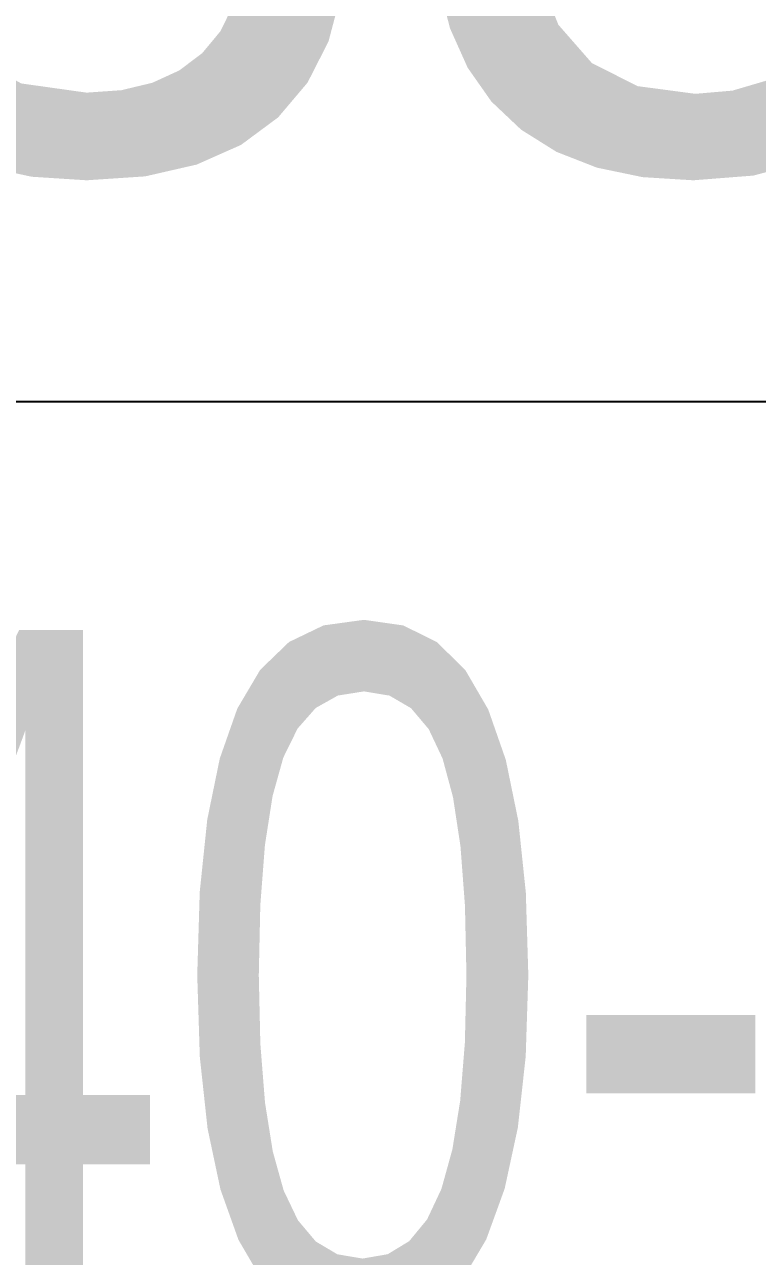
# Model space of a CAD drawing. Header units: millimetres. Extents: x 567980 to 569372, y 2065777 to 2066674.
# Drawn here: x 568747.69 to 568749.276, y 2066212.395 to 2066215.061 of the extents above; entities that cross this region are included whole.
import ezdxf
from ezdxf.enums import TextEntityAlignment as Align
from ezdxf.xclip import XClip

# ---------------------------------------------------------------- set-up
doc = ezdxf.new("R2010")
doc.units = ezdxf.units.MM
doc.linetypes.add('CENTER', pattern=[3, 1.5, -0.5, 0.5, -0.5])
doc.linetypes.add('DOT', pattern=[0.25, 0, -0.25])
for name, color, linetype, lineweight in [('A-DIM', 251, 'Continuous', 15), ('A-HATCH', 251, 'Continuous', 5), ('A-TUONG', 255, 'Continuous', 35), ('boDnv', 54, 'Continuous', 25), ('E- RANH GIOI', 1, 'CENTER', 13), ('E- THAY', 9, 'Continuous', 20), ('E-Manh', 251, 'Continuous', 13), ('i_Hatch', 250, 'Continuous', 13), ('i_ThietBi', 32, 'Continuous', 13), ('LD-CUA', 146, 'Continuous', 13), ('LD-THAY', 9, 'Continuous', 13)]:
    doc.layers.add(name, color=color, linetype=linetype, lineweight=lineweight)
for name, color, linetype in [('ChiaLo', 128, 'CENTER'), ('ghi_chu', 7, 'Continuous'), ('loKBT', 42, 'Continuous'), ('text', 7, 'Continuous')]:
    doc.layers.add(name, color=color, linetype=linetype)
doc.styles.add('avh', font='')
doc.styles.get('avh').set_extended_font_data('.VnAvantH')

# ---------------------------------------------------------------- blocks, each defined once
blk = doc.blocks.new('NEN')
at = {"layer": 'ChiaLo', "ltscale": 5}
blk.add_lwpolyline([(15.97437321080361, -179.4123524001334), (92.78416041773744, -134.7246808013879)], dxfattribs=at)
at = {"layer": 'loKBT'}
for points in [[(44.36409642838407, -139.7567064419854), (33.55964076286182, -146.0427018098999), (43.61723335180432, -163.3298308758531), (54.4216890175594, -157.0438355079386)], [(54.42168901767582, -157.0438355079386), (43.61723335157149, -163.3298308758531), (53.67482594086323, -180.6169599413406), (64.4792816065019, -174.3309645734262)]]:
    blk.add_lwpolyline(points, close=True, dxfattribs=at)
blk = doc.blocks.new('kkkk')
h = blk.add_hatch(color=250)
edge = h.paths.add_edge_path()
edge.add_line((333058.7503477686, 105336.6100560361), (333060.2503477686, 105336.6100560361))
edge.add_line((333060.2503477686, 105336.6100560361), (333060.2503477686, 105341.6100560361))
edge.add_line((333060.2503477686, 105341.6100560361), (333061.7503477686, 105341.6100560361))
edge.add_line((333061.7503477686, 105341.6100560361), (333061.7503477686, 105371.6100560361))
edge.add_line((333061.7503477686, 105371.6100560361), (333027.5003477686, 105371.6100560361))
edge.add_line((333027.5003477686, 105371.6100560361), (333027.5003477686, 105386.6100560362))
edge.add_line((333027.5003477686, 105386.6100560362), (333022.1618856793, 105386.6100560362))
edge.add_line((333022.1618856793, 105386.6100560362), (333022.1618856793, 105383.6100560361))
edge.add_line((333022.1618856793, 105383.6100560361), (333023.6618856793, 105383.6100560361))
edge.add_line((333023.6618856793, 105383.6100560361), (333023.6618856793, 105385.1100560361))
edge.add_line((333023.6618856793, 105385.1100560361), (333026.0003477686, 105385.1100560361))
edge.add_line((333026.0003477686, 105385.1100560361), (333026.0003477686, 105378.0508778042))
edge.add_line((333026.0003477686, 105378.0508778042), (333023.6618856793, 105378.0508778042))
edge.add_line((333023.6618856793, 105378.0508778042), (333023.6618856793, 105379.5508778041))
edge.add_line((333023.6618856793, 105379.5508778041), (333022.1618856793, 105379.5508778041))
edge.add_line((333022.1618856793, 105379.5508778041), (333022.1618856793, 105376.5508778041))
edge.add_line((333022.1618856793, 105376.5508778041), (333026.0003477686, 105376.5508778041))
edge.add_line((333026.0003477686, 105376.5508778041), (333026.0003477686, 105371.6100560361))
edge.add_line((333026.0003477686, 105371.6100560361), (332991.7503477686, 105371.6100560361))
edge.add_line((332991.7503477686, 105371.6100560361), (332991.7503477686, 105341.6100560361))
edge.add_line((332991.7503477686, 105341.6100560361), (332993.2503477686, 105341.6100560361))
edge.add_line((332993.2503477686, 105341.6100560361), (332993.2503477686, 105336.6100560361))
edge.add_line((332993.2503477686, 105336.6100560361), (332994.7503477685, 105336.6100560361))
edge.add_line((332994.7503477685, 105336.6100560361), (332994.7503477685, 105341.6100560361))
edge.add_line((332994.7503477685, 105341.6100560361), (333002.2503477686, 105341.6100560361))
edge.add_line((333002.2503477686, 105341.6100560361), (333002.2503477686, 105343.1100560361))
edge.add_line((333002.2503477686, 105343.1100560361), (332993.2503477686, 105343.1100560361))
edge.add_line((332993.2503477686, 105343.1100560361), (332993.2503477686, 105370.1100560361))
edge.add_line((332993.2503477686, 105370.1100560361), (333006.8920954218, 105370.1100560361))
edge.add_arc((333010.0003477685, 105367.6396451521), 3.970410884021193, 141.5226399061715, 209.9999999996041)
edge.add_line((333006.5618710796, 105365.6544397101), (333007.8609091851, 105366.4044397101))
edge.add_arc((333010.0003477685, 105367.6396451522), 2.470410884022959, -390.0000000008324, -150.0000000000441, ccw=False)
edge.add_line((333012.1397863518, 105366.4044397101), (333013.4388244577, 105365.6544397101))
edge.add_arc((333010.0003477685, 105367.6396451521), 3.970410884017615, -29.99999999942238, 38.47736009484422)
edge.add_line((333013.1086001153, 105370.1100560362), (333040.3920954216, 105370.1100560361))
edge.add_arc((333043.5003477685, 105367.6396451521), 3.970410884021193, 141.5226399061715, 209.9999999996041)
edge.add_line((333040.0618710795, 105365.6544397101), (333041.3609091852, 105366.4044397101))
edge.add_arc((333043.5003477685, 105367.6396451522), 2.470410884022959, -390.0000000008324, -150.0000000000441, ccw=False)
edge.add_line((333045.639786352, 105366.4044397101), (333046.9388244575, 105365.6544397101))
edge.add_arc((333043.5003477685, 105367.6396451521), 3.970410884017615, -29.99999999942238, 38.47736009484422)
edge.add_line((333046.6086001155, 105370.1100560362), (333060.2503477686, 105370.1100560361))
edge.add_line((333060.2503477686, 105370.1100560361), (333060.2503477686, 105343.1100560361))
edge.add_line((333060.2503477686, 105343.1100560361), (333051.2503477687, 105343.1100560361))
edge.add_line((333051.2503477687, 105343.1100560361), (333051.2503477687, 105341.6100560361))
edge.add_line((333051.2503477687, 105341.6100560361), (333058.7503477686, 105341.6100560361))
edge.add_line((333058.7503477686, 105341.6100560361), (333058.7503477686, 105336.6100560361))
blk.add_lwpolyline([(333026.0003477686, 105378.0508778042), (333026.0003477686, 105385.1100560361), (333023.6618856793, 105385.1100560361), (333023.6618856793, 105383.6100560361), (333022.1618856793, 105383.6100560361), (333022.1618856793, 105386.6100560362), (333027.5003477686, 105386.6100560362), (333027.5003477686, 105371.6100560361), (333061.7503477686, 105371.6100560361), (333061.7503477686, 105341.6100560361), (333060.2503477686, 105341.6100560361), (333060.2503477686, 105336.6100560361), (333058.7503477686, 105336.6100560361), (333058.7503477686, 105341.6100560361), (333051.2503477687, 105341.6100560361), (333051.2503477687, 105343.1100560361), (333060.2503477686, 105343.1100560361), (333060.2503477686, 105370.1100560361), (333046.6086001155, 105370.1100560362, -0.3080097014273616), (333046.9388244575, 105365.6544397101), (333045.639786352, 105366.4044397101, 1.732050807573783), (333041.3609091852, 105366.4044397101), (333040.0618710795, 105365.6544397101, -0.3080097014276107), (333040.3920954216, 105370.1100560361), (333013.1086001153, 105370.1100560362, -0.3080097014273616), (333013.4388244577, 105365.6544397101), (333012.1397863518, 105366.4044397101, 1.732050807573783), (333007.8609091851, 105366.4044397101), (333006.5618710796, 105365.6544397101, -0.3080097014276107), (333006.8920954218, 105370.1100560361), (332993.2503477686, 105370.1100560361), (332993.2503477686, 105343.1100560361), (333002.2503477686, 105343.1100560361), (333002.2503477686, 105341.6100560361), (332994.7503477685, 105341.6100560361), (332994.7503477685, 105336.6100560361), (332993.2503477686, 105336.6100560361), (332993.2503477686, 105341.6100560361), (332991.7503477686, 105341.6100560361), (332991.7503477686, 105371.6100560361), (333026.0003477686, 105371.6100560361), (333026.0003477686, 105376.5508778041), (333022.1618856793, 105376.5508778041), (333022.1618856793, 105379.5508778041), (333023.6618856793, 105379.5508778041), (333023.6618856793, 105378.0508778042)], format="xyb", close=True)
blk = doc.blocks.new('ccccc')
h = blk.add_hatch(color=250)
h.paths.add_polyline_path([(333034.3144056356, 105325.3407150077), (333084.3144056355, 105325.3407150077), (333084.3144056355, 105326.8407150077), (333077.6940542447, 105326.8407150077), (333077.6940542447, 105353.8407150077), (333084.3144056355, 105353.8407150077), (333084.3144056355, 105355.3407150077), (333034.3144056356, 105355.3407150077), (333034.3144056356, 105346.7373347332), (333035.8144056356, 105346.7373347332), (333035.8144056356, 105353.8407150077), (333052.1347392885, 105353.8407150077), (333052.1347392885, 105326.8407150077), (333035.8144056356, 105326.8407150077), (333035.8144056356, 105333.9440952822), (333034.3144056356, 105333.9440952822)])
h.paths.add_polyline_path([(333053.6347392886, 105326.8407150077), (333053.6347392886, 105353.8407150077), (333076.1940542446, 105353.8407150077), (333076.1940542446, 105326.8407150077)], flags=16)
for p, q in [((333034.3144056356, 105346.7373347332), (333035.8144056356, 105346.7373347332)), ((333034.3144056356, 105333.9440952822), (333035.8144056356, 105333.9440952822)), ((333052.1347392885, 105353.8407150077), (333052.1347392885, 105326.8407150077)), ((333053.6347392886, 105353.8407150077), (333053.6347392886, 105326.8407150077)), ((333076.1940542446, 105353.8407150077), (333076.1940542446, 105326.8407150077)), ((333077.6940542447, 105353.8407150077), (333077.6940542447, 105326.8407150077)), ((333084.3144056355, 105355.3407150077), (333084.3144056355, 105353.8407150077)), ((333084.3144056355, 105326.8407150077), (333084.3144056355, 105325.3407150077))]:
    blk.add_line(p, q)
for points in [[(333084.3144056355, 105355.3407150077), (333034.3144056356, 105355.3407150077), (333034.3144056356, 105346.7373347332)], [(333034.3144056356, 105333.9440952822), (333034.3144056356, 105325.3407150077), (333084.3144056355, 105325.3407150077)], [(333052.1347392885, 105353.8407150077), (333035.8144056356, 105353.8407150077), (333035.8144056356, 105346.7373347332)], [(333035.8144056356, 105333.9440952822), (333035.8144056356, 105326.8407150077), (333052.1347392885, 105326.8407150077)], [(333076.1940542446, 105353.8407150077), (333053.6347392886, 105353.8407150077)], [(333084.3144056355, 105353.8407150077), (333077.6940542447, 105353.8407150077)], [(333053.6347392886, 105326.8407150077), (333076.1940542446, 105326.8407150077)], [(333077.6940542447, 105326.8407150077), (333084.3144056355, 105326.8407150077)]]:
    blk.add_lwpolyline(points)
blk = doc.blocks.new('khoatron')
for p, q in [((0, 0), (0, -5.000000000003636)), ((50, 0), (50, -5)), ((50, -5), (0, -5.000000000003636)), ((4.977375921705967, -26), (45.02262407826493, -25.99999999998909)), ((12.97737592170597, -18), (37.02262407826493, -17.99999999999636)), ((15, -5.000000000003636), (15, -18)), ((35, -5), (35, -18)), ((10.73696983500849, -49.8825393818879), (39.26303016499151, -49.88253938188427)), ((15.36903692083433, -53), (34.63096307916567, -52.99999999999635))]:
    blk.add_line(p, q)
for centre, radius, start, end in [((12.97737592170597, -26), 8, 90, 181.2264791735163), ((61.68058645995914, -24.95729494726766), 56.71437106197604, 181.2264791735163, 206.0711718931764), ((37.02262407826493, -25.99999999999636), 8, 358.7735208264837, 90), ((-11.68058645998826, -24.95729494725674), 56.71437106200549, 333.9288281068236, 358.7735208264837), ((15.36903692083433, -48), 5, 202.117539497475, 270), ((34.63096307916567, -47.99999999999635), 5, 270, 337.882460502525)]:
    blk.add_arc(centre, radius, start, end)
blk = doc.blocks.new('*U516')
for points in [[(42.82005845970703, -33.41580056513339), (44.39661972540486, -33.41580056509702), (44.39661972540486, -22.17966634715412), (55.60338027439136, -22.1796663471687), (55.6033802743841, -33.41580056511157), (57.17994154016196, -33.41580056515523, -0.2403906807314063), (52.9999999999345, -36.1431172631419), (52.99999999991268, -25.17966634721233), (46.99999999992722, -25.17966634719777), (46.99999999991994, -36.1431172631419, -0.2403906807301442)], [(42.82005845893524, -928.250866101516), (44.39661972461851, -928.2508661014797), (44.39661972461849, -939.4870003194224), (55.603380273605, -939.4870003194369), (55.603380273605, -928.2508661014868), (57.17994153936103, -928.2508661015524, 0.2403906807314063), (52.99999999912632, -925.5235494035584), (52.99999999914086, -936.4870003194877), (46.99999999912631, -936.4870003194952), (46.99999999913361, -925.5235494035512, 0.2403906807301442)]]:
    blk.add_hatch(color=250).paths.add_polyline_path(points)
for p, q in [((34.99999999911177, -928.666666666656), (34.99999999989814, 10.49999999997089)), ((34.99999999911178, -921.6666666667434), (34.99999999993449, -33.00000000010913)), ((64.99999999995634, -33.00000000013099), (64.99999999911178, -928.6666666666922))]:
    blk.add_line(p, q)
for points in [[(42.82005845970703, -33.41580056513339), (44.39661972540486, -33.41580056509702), (44.39661972540486, -22.17966634715412), (55.60338027439136, -22.1796663471687), (55.6033802743841, -33.41580056511157), (57.17994154016196, -33.41580056515523, -0.2403906807314063), (52.9999999999345, -36.1431172631419), (52.99999999991268, -25.17966634721233), (46.99999999992722, -25.17966634719777), (46.99999999991994, -36.1431172631419, -0.2403906807301443)], [(42.82005845893524, -928.2508661016168), (44.39661972461851, -928.2508661015808), (44.39661972461849, -939.4870003195236), (55.603380273605, -939.4870003195383), (55.603380273605, -928.250866101588), (57.17994153936103, -928.2508661016536, 0.2403906807314063), (52.99999999912632, -925.5235494036597), (52.99999999914086, -936.4870003195892), (46.99999999912631, -936.4870003195964), (46.99999999913361, -925.5235494036524, 0.2403906807301443)]]:
    blk.add_lwpolyline(points, format="xyb", close=True)
blk.add_lwpolyline([(52.99999999914086, -936.4870003195892), (52.99999999991268, -25.17966634721233), (46.99999999992722, -25.17966634719777), (46.99999999912631, -936.4870003195964)], close=True)
blk.add_arc((34.99999999991219, 20.00000000007025), 1001.666666666764, 270.1039220964025, 0)
at = {"xscale": -1}
for name, p, rotation in [('kkkk', (-105336.6100560362, -332971.7503477686), 270), ('ccccc', (105390.3407153773, 332105.6477388518), 89.99999999993629)]:
    blk.add_blockref(name, p, dxfattribs=dict(at, rotation=rotation))
for name, p, rotation in [('kkkk', (106408.2767227027, -332971.7503477686), 90), ('ccccc', (105390.3407146372, -333067.3144057529), 89.99999999993624)]:
    blk.add_blockref(name, p, dxfattribs=dict(rotation=rotation))
at = {"yscale": 0.8, "zscale": 0.8}
for p, xscale, rotation in [((34.99999999917002, -893.6666666668015), -0.8, 269.9999999999363), ((64.99999999918457, -893.6666666668233), 0.8, 89.99999999993624)]:
    blk.add_blockref('khoatron', p, dxfattribs=dict(at, xscale=xscale, rotation=rotation))
blk = doc.blocks.new('TANG 1 BT1')
at = {"layer": 'A-HATCH'}
h = blk.add_hatch(color=256, dxfattribs=at)
h.dxf.hatch_style = 1
h.paths.add_polyline_path([(7158834.392333984, 839216.91015625), (7158834.403320312, 837891.8913574219), (7159054.403320312, 837891.8913574219), (7159054.392578125, 839436.9104003906), (7153914.3671875, 839436.9104003906), (7153914.3671875, 839216.9104003906)])
h.paths.add_polyline_path([(7150554.367431641, 839436.9104003906), (7150554.310546875, 838368.6555175781), (7150774.310546875, 838368.6555175781), (7150774.3671875, 839216.9106445312), (7151514.3671875, 839216.9104003906), (7151514.367431641, 839436.9104003906)])
h.paths.add_polyline_path([(7150774.304443359, 836568.6555175781), (7150554.304443359, 836568.6555175781), (7150554.355224609, 835616.8625488281), (7151104.293457031, 835616.869140625), (7151104.293457031, 835319.4682617188), (7151324.293212891, 835319.4682617188), (7151324.293212891, 835616.8688964844), (7152824.293212891, 835616.8688964844), (7152824.293212891, 833426.8796386719), (7152714.293457031, 833426.8796386719), (7152714.293457031, 833316.8796386719), (7152934.293457031, 833316.8796386719), (7152934.293457031, 835726.8688964844), (7150774.354003906, 835726.8618164062)])
h.paths.add_polyline_path([(7151324.293212891, 834519.4677734375), (7151104.293457031, 834519.4675292969), (7151104.305664062, 832826.9133300781), (7151324.305664062, 832826.916015625), (7151324.293457031, 833316.8823242188), (7151914.293212891, 833316.8796386719), (7151914.293457031, 833426.8796386719), (7151324.293212891, 833426.8796386719)])
h.paths.add_polyline_path([(7158834.380371094, 835616.8725585938), (7158834.380371094, 834616.8723144531), (7159054.381347656, 834616.8725585938), (7159054.380371094, 835946.875), (7159054.399169922, 837091.8916015625), (7158834.403320312, 837091.8916015625), (7158834.395751953, 836041.8728027344), (7158234.393798828, 836041.8725585938), (7158234.394287109, 835726.8728027344), (7156074.37109375, 835726.8725585938), (7156074.37109375, 835616.8647460938)])
h.paths.add_polyline_path([(7158834.396484375, 835726.8752441406), (7158289.394042969, 835726.8723144531), (7158289.393554688, 835986.8725585938), (7158834.395751953, 835986.8728027344)], flags=16)
h.paths.add_polyline_path([(7158434.392333984, 831596.9006347656), (7158434.392578125, 831391.9099121094), (7158834.392578125, 831391.9064941406), (7158834.392578125, 827616.9108886719), (7158354.335693359, 827616.9111328125), (7158354.335449219, 827396.9111328125), (7159054.392578125, 827396.9111328125), (7159054.392333984, 832816.9108886719), (7158834.392578125, 832816.9111328125), (7158834.392333984, 831816.90625), (7156074.380859375, 831816.9294433594), (7156074.380859375, 831596.9294433594)])
h.paths.add_polyline_path([(7158834.392333984, 831596.9060058594), (7158834.392578125, 831446.90625), (7158489.392578125, 831446.9099121094), (7158489.392578125, 831596.9096679688)], flags=16)
h.paths.add_polyline_path([(7152934.305664062, 831706.9130859375), (7152934.305664062, 831816.9133300781), (7151324.305664062, 831816.9133300781), (7151324.305419922, 831926.9130859375), (7151104.305419922, 831926.9133300781), (7151104.305664062, 831816.9133300781), (7150554.366210938, 831816.90625), (7150554.369140625, 830866.8950195312), (7150774.369384766, 830866.8952636719), (7150774.3671875, 831706.9064941406)])
h.paths.add_polyline_path([(7150554.364257812, 828526.90625), (7150774.364257812, 828526.90625), (7150774.369873047, 830066.8942871094), (7150554.369140625, 830066.89453125)])
h.paths.add_polyline_path([(7151704.375976562, 827396.9116210938), (7152404.194335938, 827396.9108886719), (7152404.194335938, 827616.9108886719), (7150774.3671875, 827616.9152832031), (7150774.368652344, 827726.9060058594), (7150554.369140625, 827726.90625), (7150554.367431641, 827616.9111328125), (7150554.3671875, 827396.9108886719), (7151404.375976562, 827396.9108886719), (7151404.375976562, 827396.9116210938)])
h.paths.add_polyline_path([(7154604.558105469, 827616.9089355469), (7154604.558105469, 827396.9086914062), (7155304.375976562, 827396.9091796875), (7155304.375976562, 827396.9138183594), (7155604.375976562, 827396.9138183594), (7156654.368408203, 827396.9135742188), (7156654.368652344, 827616.9165039062)])
h.paths.add_polyline_path([(7150304.255615234, 831816.8999023438), (7150304.255615234, 831196.8999023438), (7150554.329589844, 831196.8999023438), (7150554.329589844, 831306.900390625), (7150414.255859375, 831306.9001464844), (7150414.255859375, 831706.8999023438), (7150554.329101562, 831706.900390625), (7150554.329589844, 831816.9001464844)])
h.paths.add_polyline_path([(7150304.255859375, 836228.4792480469), (7150304.255615234, 835616.9025878906), (7150554.318359375, 835616.9025878906), (7150554.318603516, 835726.9025878906), (7150414.255615234, 835726.9025878906), (7150414.255615234, 836118.4792480469), (7150554.365966797, 836118.4787597656), (7150554.365966797, 836228.4792480469)])
at = {"layer": 'A-TUONG'}
for p, q in [((7151514.367431641, 839436.9104003906), (7150554.367431641, 839436.9104003906)), ((7151514.3671875, 839216.9104003906), (7151514.367431641, 839436.9104003906))]:
    blk.add_line(p, q, dxfattribs=at)
at = {"layer": 'E- THAY'}
blk.add_line((7153914.3671875, 839436.9104003906), (7151514.367431641, 839436.9104003906), dxfattribs=at)
at = {"layer": 'LD-CUA', "xscale": 0.7500000000001072, "yscale": 0.7500000000001072, "zscale": 0.7500000000001072}
blk.add_blockref('*U516', (7151514.3671875, 839260.5036621094), dxfattribs=at)
blk = doc.blocks.new('BA NDOI')
for points in [[(937.3599090278148, 673.7358908802271, 0.2900317088100393), (658.193457841873, 953.2448265403508, -0.8296079188344867), (659.8377271592616, 993.6328688263893, -0.3333333333323376), (978.0263115316627, 675.4442844539881, -0.8225302899155595), (937.3599090278148, 673.7358908802271, -2.971479460829777)], [(952.1490171849726, 658.6091652214527, -0.120944413483148), (938.2527384907007, 635.6707113981244), (712.8691578805448, 410.2871308028698, -0.4142135623731217), (633.3220117837191, 410.2871308028698), (394.6805735081434, 648.9285690784453, -0.4142135623730684), (394.6805735081434, 728.475715175271), (620.0641541033983, 953.8592957854272, -0.1209444134831886), (643.0026079267262, 967.7555744796992)], [(-443.0321347266435, -149.4922827780247, -0.120944413483148), (-429.1358560323715, -126.5538289695978), (-203.7522754371166, 98.82975164055824, -0.4142135623731217), (-124.205129340291, 98.82975164055824), (114.4363089501857, -139.8116866499185, -0.4142135623730684), (114.4363089501857, -219.3588327467442), (-110.9472716599703, -444.742413341999, -0.1209444134831886), (-133.8857254683971, -458.6386920511722)], [(-428.2430265843868, -164.619008436799, 0.2900317088100393), (-149.0765753835439, -444.1279440969227, -0.8296079188344867), (-150.7208447009325, -484.5159863978623, -0.3333333333323376), (-468.9094290882348, -166.32740201056, -0.8225302899155595), (-428.2430265843868, -164.619008436799, -2.971479460829777)]]:
    blk.add_lwpolyline(points, format="xyb")
blk.add_lwpolyline([(-254.558441221714, 254.558441221714), (254.558441221714, -254.5584412366152), (763.6753236800432, 254.558441221714), (254.558441221714, 763.6753236651421)], close=True)
blk = doc.blocks.new('SAN VUON BT A-BT1')
at = {"layer": 'i_Hatch', "true_color": 0x46cb3a, "transparency": 33554687}
h = blk.add_hatch(dxfattribs=at)
h.set_pattern_fill('CROSS', color=95, scale=300, double=1)
h.set_pattern_definition([(0, (2832.471804052591, -202892.1308809184), (75, 75), [37.5, -112.5]), (90, (2851.221804052591, -202910.8808809183), (-74.99999999999999, 75), [37.5, -112.5])])
h.paths.add_polyline_path([(7163776.864386948, 841296.910365944), (7151496.864386948, 841296.910365944), (7151496.864386948, 841006.910365944), (7163486.864386948, 841006.910365944), (7163486.864386948, 821856.910365944), (7163776.864386948, 821856.910365944)])
h.paths.add_polyline_path([(7158157.283433403, 822152.3777757367), (7151786.864386949, 822152.3777756564), (7151786.864386949, 839436.8804223271), (7151496.864386948, 839436.8686022377), (7151496.864386948, 821856.910365944), (7151496.864386948, 821516.9103659827), (7158157.283433396, 821516.9103659128)])
at = {"layer": 'i_Hatch', "transparency": 33554687}
h = blk.add_hatch(dxfattribs=at)
h.set_pattern_fill('DOLMIT', color=256, scale=500, angle=90, double=1)
h.set_pattern_definition([(90, (2832.471804052591, -202862.1308809184), (-125, 7.7e-15), []), (135, (2832.471804052591, -202862.1308809184), (-249.9999995804921, -249.9999995804921), [176.7766952966368, -353.5533905932737])])
h.paths.add_polyline_path([(7153136.765294363, 839436.8859294639), (7153396.840497333, 839436.8630951007), (7153396.850810148, 839436.9233952842), (7161886.864608527, 839436.9225160485), (7161886.852458509, 835656.8262963376), (7163376.852236928, 835656.827295598), (7163376.864386948, 840926.910365944), (7151496.864386948, 840926.910365944), (7151496.852236928, 839436.8388431835), (7153136.765294363, 839436.9101813809)])
at = {"layer": 'A-DIM'}
blk.add_lwpolyline([(7153386.839232473, 839436.910365954), (7161886.864386961, 839436.910365954), (7161886.867803755, 827396.9076230949), (7158436.843284068, 827396.9076230949), (7158437.843284068, 826196.9117103936), (7158587.827192917, 826196.9117103905), (7158587.826766529, 825596.9117256084), (7154087.89269033, 825596.9116169981), (7154086.885921222, 826196.9116017835), (7154236.869063198, 826196.9142380693), (7154236.847970688, 827396.9056837393), (7153386.841835705, 827396.8968067701), (7153386.87349923, 831196.9040174037), (7153136.765294814, 831196.8999719521), (7153136.765294403, 831816.906174073), (7153336.771440356, 831816.8835145556), (7153336.759290338, 835616.8861559428), (7153136.765294363, 835616.9088154332), (7153136.765294363, 836228.5087830342), (7153386.875086147, 836228.5116552404), (7153386.875086147, 839436.910365954)], dxfattribs=at)
at = {"layer": 'E- RANH GIOI', "ltscale": 0.1, "const_width": 100}
blk.add_lwpolyline([(7151386.86438695, 821436.910365944), (7163886.864386948, 821436.910365944), (7163886.864386948, 841436.910365944), (7151386.86438695, 841436.910365944)], close=True, dxfattribs=at)
at = {"layer": 'E- THAY'}
blk.add_lwpolyline([(7153496.864538493, 839436.9165225745), (7161886.864539343, 839436.928755863), (7161886.867803752, 827396.9076230971)], dxfattribs=at)
at = {"layer": 'E-Manh'}
for p, q in [((7163776.864386948, 841326.910365944), (7151496.864386948, 841326.910365944)), ((7163486.864386948, 841036.910365944), (7151496.864386948, 841036.910365944)), ((7163376.864386948, 840926.910365944), (7151496.864386948, 840926.910365944))]:
    blk.add_line(p, q, dxfattribs=at)
for points in [[(7153136.765294363, 839436.8745122823), (7151496.852236928, 839436.8745122823), (7151496.864386948, 840926.910365944), (7163376.864386948, 840926.910365944)], [(7163376.864386948, 840926.910365944), (7163376.852236928, 835656.827295598), (7161886.852458509, 835656.8262963376), (7161886.864608527, 839436.9225160485), (7153386.862185027, 839436.9234627077), (7153386.851872215, 836228.4860160946)]]:
    blk.add_lwpolyline(points, dxfattribs=at)
at = {"layer": 'i_ThietBi', "ltscale": 0.5, "rotation": 315}
blk.add_blockref('BA NDOI', (7155371.713764123, 840460.7101144462), dxfattribs=at)
blk = doc.blocks.new('MBT1 BT1')
at = {"layer": 'E- RANH GIOI', "ltscale": 0.1, "const_width": 100}
blk.add_lwpolyline([(7075416.345703125, 1014867.457519531), (7087916.345703125, 1014867.457275391), (7087916.345703125, 1034867.457519531), (7075416.345703125, 1034867.457519531)], close=True, dxfattribs=at)
at = {"layer": 'E- THAY'}
blk.add_blockref('SAN VUON BT A-BT1', (-75970.5185546875, 193430.5471191406), dxfattribs=at)
blk.add_blockref('TANG 1 BT1', (-73138.046875, 193430.5471191406), dxfattribs=at)
blk = doc.blocks.new('BT-03')
at = {"layer": 'E- RANH GIOI', "ltscale": 0.05, "const_width": 100}
blk.add_lwpolyline([(7449059.142794453, 959879.0005981072), (7537922.700209193, 959879.0005987714)], dxfattribs=at)
at = {"layer": 'loKBT'}
for points in [[(7493540.00102708, 979879.001147078), (7481040.000684562, 979879.0011468694), (7481040.00068443, 959879.0005984079), (7493540.001026978, 959879.0005986479)], [(7493540.001026961, 979879.0011465959), (7481040.000684188, 979879.0011459688), (7481040.000685251, 959879.0005976558), (7493540.001027903, 959879.0005980742)], [(7481040.00068456, 959879.0005976558), (7493540.001026157, 959879.000598132), (7493540.001026139, 979879.0011463722), (7481040.000683605, 979879.0011461342)], [(7493540.000684328, 959879.0005988842), (7481040.000342732, 959879.0005984079), (7481040.000342751, 939879.0000501677), (7493540.000685285, 939879.000050406)], [(7493540.001026978, 959879.0005986479), (7481040.00068443, 959879.0005984079), (7481040.000685401, 939879.0000499005), (7493540.001027922, 939879.0000501384)]]:
    blk.add_lwpolyline(points, close=True, dxfattribs=at)
blk.add_lwpolyline([(7449059.142794453, 959879.0005975129), (7537922.700209549, 959879.0005993664)], dxfattribs=at)
blk = doc.blocks.new('sl')
at = {"layer": 'ghi_chu', "color": 158}
blk.add_circle((0, 0), 5.75, dxfattribs=at)
at = {"color": 158, "linetype": 'DOT'}
blk.add_wipeout([(3.5208595475486404e-16, 5.75), (0.969923385692005, 5.667605193191193), (1.8644182452907085, 5.439342295409173), (2.4721268485312047, 5.19144381119272), (3.1309317900050124, 4.822837974298537), (3.790308711290825, 4.323894063585842), (4.429387843055263, 3.666472874002242), (4.910778165943334, 2.9911131380966225), (5.203892177182513, 2.4458140175120917), (5.532139964477323, 1.5677778584457833), (5.698465156793055, 0.7681112268516266), (5.75, 0), (5.686371084061578, -0.8530438994262575), (5.496098205030802, -1.689794224353129), (5.2327386792073485, -2.383473497886502), (4.825305600030205, -3.127127414467971), (4.383189926834117, -3.721578437343479), (3.929815285478843, -4.197505428467821), (2.9936814231296998, -4.909212924370681), (2.4199680402585857, -5.2159615301617235), (1.5354575353235314, -5.541197538187769), (0.6268165904409351, -5.715732758093926), (-1.056257864264592e-15, -5.75), (-0.8583477087645206, -5.685572900848136), (-1.5940806531006373, -5.524618255717788), (-2.40903986994229, -5.221017803554057), (-3.139398486746215, -4.817330914667954), (-3.7183236567631495, -4.385951343044689), (-4.311791834998167, -3.8040703426255327), (-4.851567804086016, -3.086225824912363), (-5.211174131927694, -2.43026010269017), (-5.5241386364638405, -1.5957419356297642), (-5.686254877874253, -0.853818167908873), (-5.75, 0), (-5.6611914826744, 1.0066831658942323), (-5.488230834533672, 1.7151741331053927), (-5.1200356553748625, 2.616817702418359), (-4.43866223175213, 3.6552397448617775), (-3.5478669059890633, 4.52494645464315), (-2.7209342178740763, 5.0654730264805465), (-1.720506428404943, 5.486561548895381), (-0.804793078194819, 5.693400398820522)], dxfattribs=at).dxf.layer = 'ghi_chu'
at = {"layer": 'ghi_chu', "color": 32}
blk.add_lwpolyline([(-5.408326913253404, -1), (5.408326913253404, -1)], dxfattribs=at)
at = {"layer": 'ghi_chu'}
blk.add_circle((0, 0), 5.5, dxfattribs=at)
at = {"layer": 'ghi_chu', "style": 'avh'}
for tag, height, p in [('SOLO', 1.25, (0, 2.505939941853285)), ('DT', 1.5, (-0.01470196363516152, -0.4940600581467152))]:
    blk.add_attdef(tag, text='', height=height, dxfattribs=at).set_placement(p, align=Align.CENTER)
blk.add_attdef('MD', text='', height=1.25, dxfattribs=at).set_placement((-0.5015280463267118, -2.996534363832325), align=Align.RIGHT)
blk.add_attdef('TC', (0.5, -3.020000000018626), '', height=1.25, dxfattribs=at)
blk = doc.blocks.new('TEM DAT')
at = {"layer": 'ghi_chu'}
ref = blk.add_blockref('sl', (149.1307263374329, -230.7006900310516), dxfattribs=at)
ref.add_attrib('DT', '3505.00', dxfattribs={"height": 1.8, "style": 'avh'}).set_placement((149.1160243749619, -231.1947500705719), align=Align.CENTER)
ref.add_attrib('MD', '40-60', dxfattribs={"height": 1.5, "style": 'avh', "width": 0.75}).set_placement((148.6291981935501, -233.6972243785858), align=Align.RIGHT)
blk = doc.blocks.new('MA LO')
at = {"layer": 'E- RANH GIOI', "xscale": 996.6571095296216, "yscale": 996.6571095296216, "zscale": 996.6571095296216}
blk.add_blockref('TEM DAT', (-315256.9631516933, 99517.19136619568), dxfattribs=at)

msp = doc.modelspace()

# ---------------------------------------------------------------- block references
at = {"layer": 'boDnv'}
msp.add_blockref('NEN', (568697.4807461541, 2066371.697269554), dxfattribs=at)

# ---------------------------------------------------------------- next in the draw order: block references
at = {"layer": 'LD-THAY', "xscale": 0.001000000000001394, "yscale": 0.001000000000001394, "zscale": 0.001000000000001394, "rotation": 30.1906983248881}
msp.add_blockref('MBT1 BT1', (563145.829981908, 2061755.79030115, -0.0003398344253424481), dxfattribs=at)

# ---------------------------------------------------------------- next in the draw order: block references
at = {"layer": 'loKBT', "xscale": 0.001000000000001394, "yscale": 0.001000000000001394, "zscale": 0.001000000000001394, "rotation": 30.1906983248881}
msp.add_blockref('BT-03', (562757.5165446321, 2061616.627306691, -0.0003397006927730217), dxfattribs=at)

# ---------------------------------------------------------------- next in the draw order: block references
at = {"layer": 'LD-THAY', "xscale": 0.001000000000001394, "yscale": 0.001000000000001394, "zscale": 0.001000000000001394, "rotation": 210.1906985033857}
msp.add_blockref('MBT1 BT1', (574347.1704261714, 2070667.230586512, -0.000343000708009202), dxfattribs=at)

# ---------------------------------------------------------------- next in the draw order: block references
at = {"layer": 'LD-THAY', "xscale": 0.001000000000001394, "yscale": 0.001000000000001394, "zscale": 0.001000000000001394, "rotation": 30.1906983248881}
msp.add_blockref('MBT1 BT1', (563145.829981908, 2061755.79030115, -0.0003398344253424481), dxfattribs=at)

# ---------------------------------------------------------------- next in the draw order: block references
at = {"layer": 'loKBT', "xscale": 0.001000000000001394, "yscale": 0.001000000000001394, "zscale": 0.001000000000001394, "rotation": 30.1906983248881}
msp.add_blockref('BT-03', (562757.5165446321, 2061616.627306691, -0.0003397006927730217), dxfattribs=at)

# ---------------------------------------------------------------- next in the draw order: block references
at = {"layer": 'LD-THAY', "xscale": 0.001000000000001394, "yscale": 0.001000000000001394, "zscale": 0.001000000000001394, "rotation": 210.1906985033857}
msp.add_blockref('MBT1 BT1', (574347.1704261714, 2070667.230586512, -0.000343000708009202), dxfattribs=at)

# ---------------------------------------------------------------- next in the draw order: block references
at = {"layer": 'text'}
ref = msp.add_blockref('MA LO', (568918.1304692444, 2066345.654630337), dxfattribs=dict(at, xscale=0.001000000000001394, yscale=0.001000000000001394, zscale=0.001000000000001394))
XClip(ref).set_block_clipping_path([(-136708.084112525, -393536.3904697895), (377080.8607170582, -389718.9184806347), (377080.8607170582, 192659.0805361271), (-315505.95911979675, 196067.95970368385), (-315505.95911979675, 99448.33040356636)])

doc.saveas('drawing.dxf')
